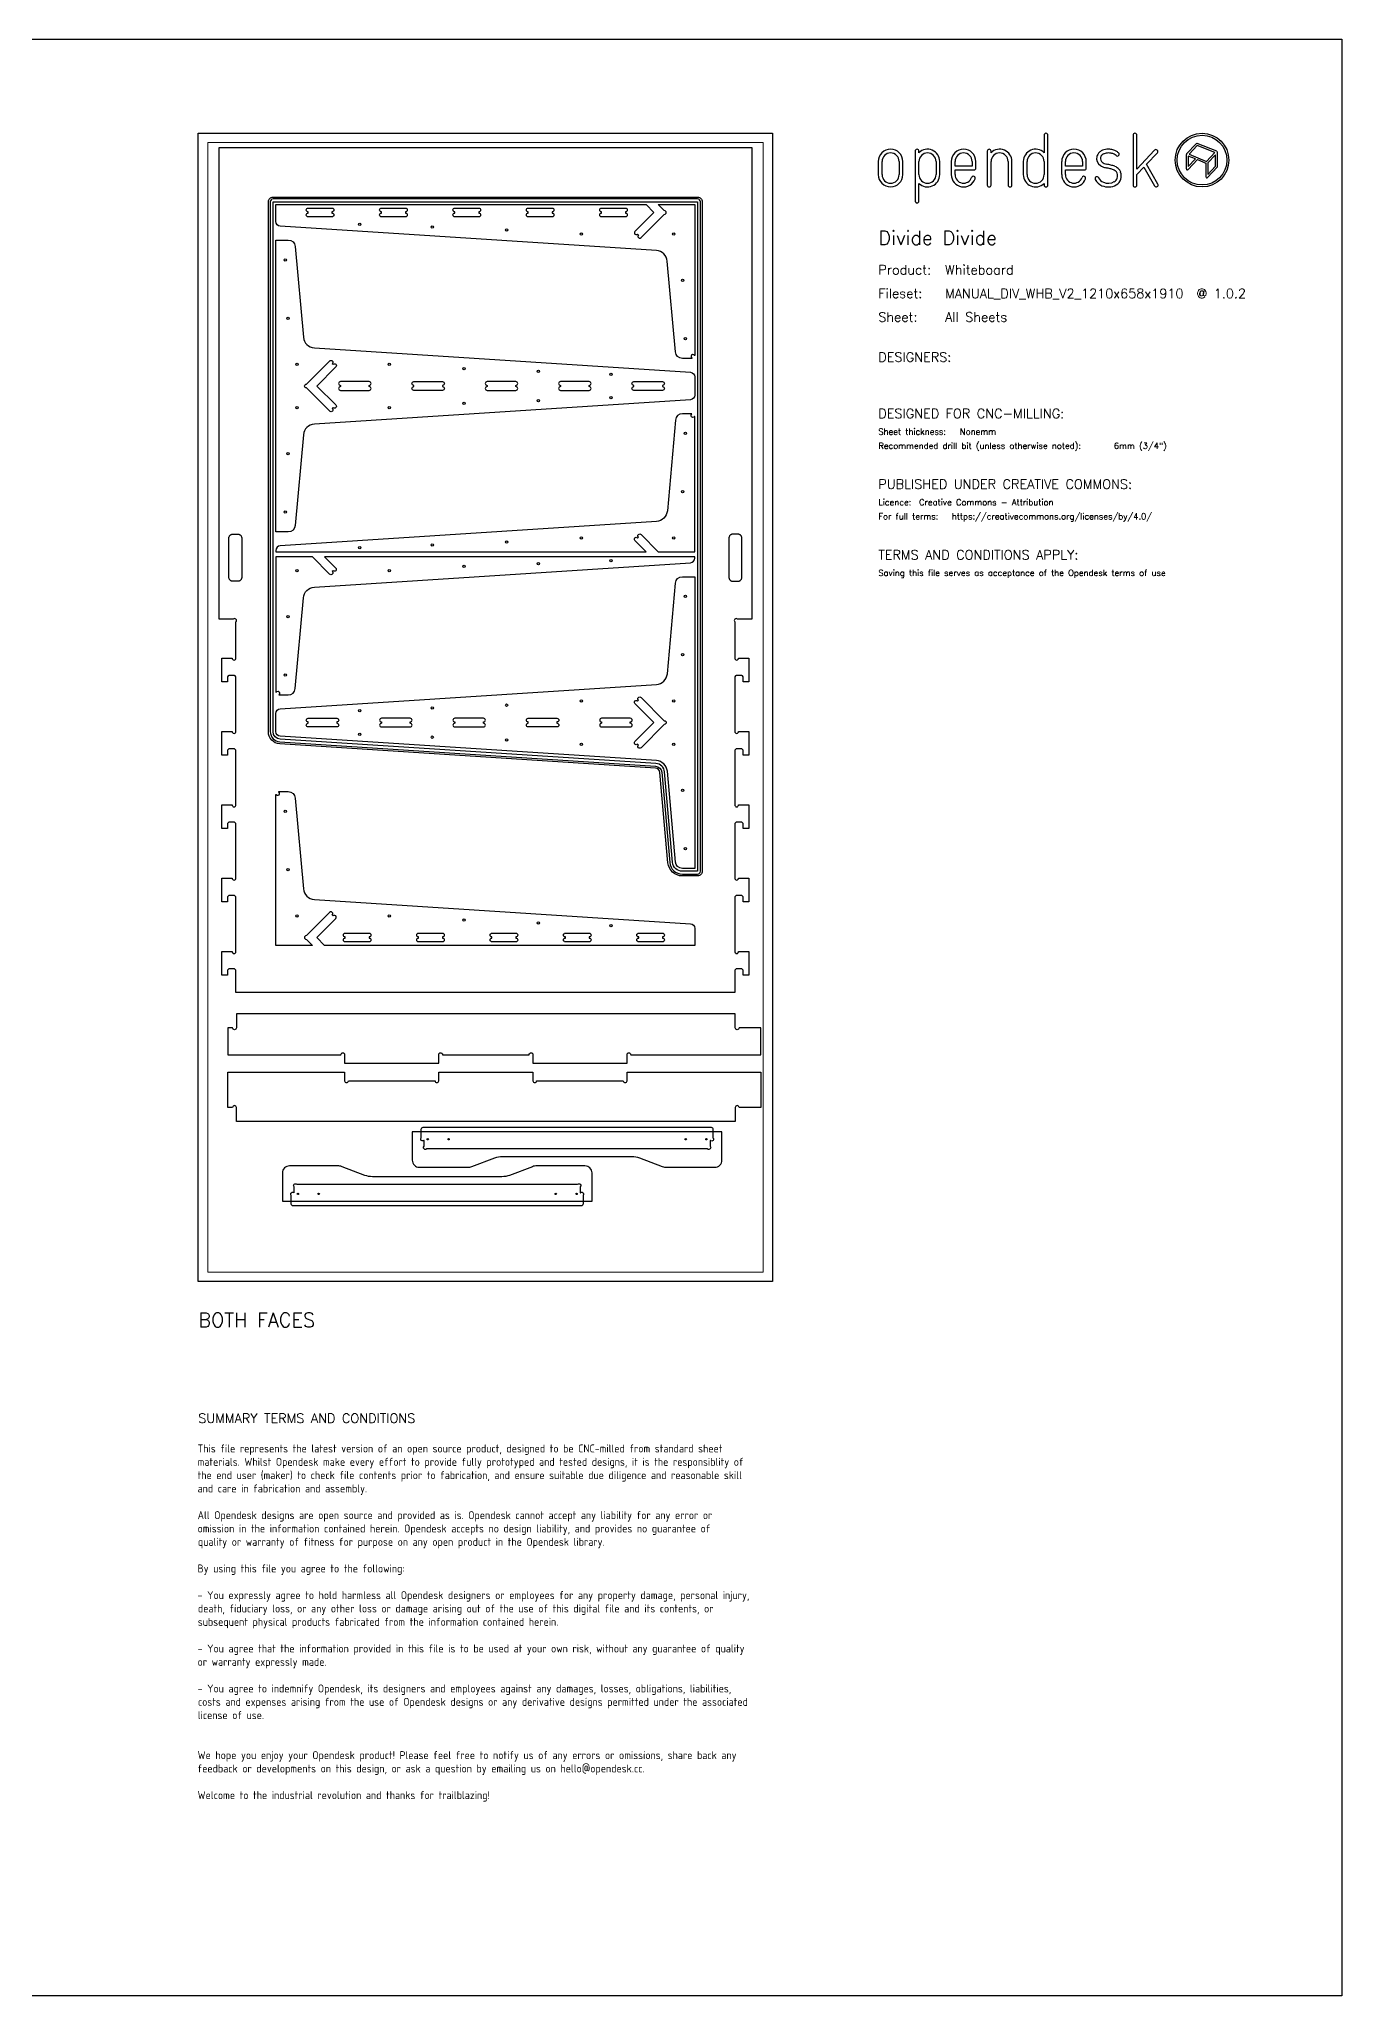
# Model space of a CAD drawing. Header units: millimetres. Extents: x -300 to 5880, y -300 to 4158.
# Drawn here: x 3112 to 5880, y 0 to 4158 of the extents above; entities that cross this region are included whole.
import ezdxf
from ezdxf.enums import TextEntityAlignment as Align

# ---------------------------------------------------------------- set-up
doc = ezdxf.new("R2010")
doc.units = ezdxf.units.MM
doc.layers.add('00-NOPRINT_TEXT', color=7, linetype='Continuous', lineweight=25)
doc.layers.add('00_NOPRINT_TOLERANCE', color=7, linetype='Continuous', lineweight=5)
for name, color, linetype, lineweight, true_color in [('BOARD_$TH-NOMINAL', 3, 'Continuous', 30, 0x00ff00), ('TOP-CUT-INSIDE_18.000MM', 1, 'Continuous', 25, 0xff1c00), ('TOP-CUT-OUTSIDE_18.000MM', 220, 'Continuous', 25, 0xff00d1), ('TOP-HOLE-3.000MM-DIAM_18.000MM', 3, 'Continuous', 25, 0x00ff0c), ('TOP-HOLE-5.000MM-DIAM_14.000MM', 220, 'Continuous', 25, 0xff00c7), ('TOP-POCKET-INSIDE_14.000MM', 190, 'Continuous', 25, 0x9300ff), ('TOP-POCKET-INSIDE_6.000MM', 6, 'Continuous', 25, 0xff00e0), ('TOP-POCKET-INSIDE_9.000MM', 60, 'Continuous', 25, 0xb0ff00), ('TOP-POCKET-OUTSIDE_9.000MM', 40, 'Continuous', 25, 0xffaa00)]:
    doc.layers.add(name, color=color, linetype=linetype, lineweight=lineweight, true_color=true_color)
doc.styles.add('OD-ISOCP-17_221', font='isocp.shx')
doc.styles.add('OD-ISOCP-17_222', font='isocp.shx')
doc.styles.add('OD-ISOCP-17_223', font='isocp.shx')
doc.styles.add('OD-ISOCP-17_224', font='isocp.shx')
doc.styles.add('OD-ISOCP-17_225', font='isocp.shx')
doc.styles.add('OD-ISOCP-17_226', font='isocp.shx')
doc.styles.add('OD-ISOCP-17_227', font='isocp.shx')
doc.styles.add('OD-ISOCP-17_228', font='isocp.shx')
doc.styles.add('OD-ISOCP-17_229', font='isocp.shx')
doc.styles.add('OD-ISOCP-17_230', font='isocp.shx')
doc.styles.add('OD-ISOCP-17_231', font='isocp.shx')
doc.styles.add('OD-ISOCP-17_232', font='isocp.shx')
doc.styles.add('OD-ISOCP-17_233', font='isocp.shx')
doc.styles.add('OD-ISOCP-17_234', font='isocp.shx')
doc.styles.add('OD-ISOCP-17_235', font='isocp.shx')
doc.styles.add('OD-ISOCP-17_236', font='isocp.shx')
doc.styles.add('OD-ISOCP-17_237', font='isocp.shx')
doc.styles.add('OD-ISOCP-17_238', font='isocp.shx')
doc.styles.add('OD-ISOCP-17_239', font='isocp.shx')
doc.styles.add('OD-SIMPLEX-13_86', font='simplex.shx')
doc.styles.add('OD-SIMPLEX-20_82', font='simplex.shx')
doc.styles.add('OD-SIMPLEX-20_86', font='simplex.shx')
doc.styles.add('OD-SIMPLEX-30_83', font='simplex.shx')
doc.styles.add('OD-SIMPLEX-30_87', font='simplex.shx')

# ---------------------------------------------------------------- blocks, each defined once
blk = doc.blocks.new('Borders Opendesk_7')
at = {"layer": '00-NOPRINT_TEXT'}
for p, q in [((0, 4158), (5880, 4158)), ((5880, 4158), (5880, 0)), ((5247.4, 3954), (5247.4, 3916.7)), ((5255.3, 3848), (5255.3, 3954)), ((5436.4, 3954), (5436.4, 3848)), ((5444.4, 3881.9), (5444.4, 3954)), ((4973.4, 3920.1), (4973.4, 3814.1)), ((4981.3, 3916.7), (4981.3, 3920.1)), ((5126.6, 3920.1), (5126.6, 3848)), ((5134.5, 3916.7), (5134.5, 3920.1)), ((5482.1, 3922), (5444.4, 3881.9)), ((5464.8, 3892.1), (5487.9, 3916.6)), ((5549.5, 3912.6), (5549.5, 3882.2)), ((5570.5, 3935.8), (5550.1, 3914)), ((5553.7, 3909.6), (5553.7, 3887.4)), ((5568.8, 3903.5), (5553.7, 3909.6)), ((5572.6, 3931.9), (5555.2, 3913.4)), ((5555.2, 3913.4), (5592.6, 3898.3)), ((5610, 3916.9), (5572.6, 3931.9)), ((5614.4, 3919.6), (5572.8, 3936.3)), ((5592.6, 3898.3), (5610, 3916.9)), ((5611.5, 3912.4), (5595.2, 3895.1)), ((5611.5, 3888.1), (5611.5, 3912.4)), ((5615.7, 3887.3), (5615.7, 3917.6)), ((4895, 3898), (4895, 3870.1)), ((4902.9, 3870.1), (4902.9, 3898)), ((4939.3, 3898), (4939.3, 3870.1)), ((4947.3, 3870.1), (4947.3, 3898)), ((4981.3, 3870.1), (4981.3, 3898)), ((5017.7, 3898), (5017.7, 3870.1)), ((5025.6, 3870.1), (5025.6, 3898)), ((5050, 3898), (5050, 3870.1)), ((5058, 3888.1), (5058, 3898)), ((5094.4, 3888.1), (5058, 3888.1)), ((5058, 3870.1), (5058, 3880.1)), ((5058, 3880.1), (5098.3, 3880.1)), ((5094.4, 3898), (5094.4, 3888.1)), ((5102.3, 3884.1), (5102.3, 3898)), ((5134.5, 3848), (5134.5, 3898)), ((5170.9, 3898), (5170.9, 3848)), ((5178.9, 3848), (5178.9, 3898)), ((5203, 3898), (5203, 3870.1)), ((5211, 3870.1), (5211, 3898)), ((5247.4, 3898), (5247.4, 3870.1)), ((5284.6, 3898), (5284.6, 3870.1)), ((5292.6, 3888.1), (5292.6, 3898)), ((5329, 3888.1), (5292.6, 3888.1)), ((5292.6, 3870.1), (5292.6, 3880.1)), ((5292.6, 3880.1), (5332.9, 3880.1)), ((5329, 3898), (5329, 3888.1)), ((5336.9, 3884.1), (5336.9, 3898)), ((5444.4, 3870.4), (5459.1, 3886)), ((5444.4, 3848), (5444.4, 3870.4)), ((5459.1, 3886), (5482.1, 3846)), ((5489, 3850), (5464.8, 3892.1)), ((5553.1, 3880.8), (5572.9, 3901.9)), ((5553.7, 3887.4), (5568.8, 3903.5)), ((5572.9, 3901.9), (5591.1, 3894.5)), ((5591.1, 3894.5), (5591.1, 3865.5)), ((5594.7, 3864.1), (5615.1, 3885.8)), ((5595.2, 3895.1), (5595.2, 3870.7)), ((5595.2, 3870.7), (5611.5, 3888.1)), ((4981.3, 3814.1), (4981.3, 3851.4)), ((5247.4, 3851.4), (5247.4, 3848)), ((5880, 0), (0, 0))]:
    blk.add_line(p, q, dxfattribs=at)
for radius in [57, 52.9]:
    blk.add_circle((5582.9, 3901), radius, dxfattribs=at)
for centre, radius, start, end in [((5251.3, 3954), 3.97, 0, 180), ((5440.4, 3954), 3.97, 0, 180), ((4921.1, 3898), 26.1, 0, 180), ((4921.1, 3898), 18.2, 0, 180), ((4977.3, 3920.1), 3.97, 0, 180), ((4999.5, 3898), 26.1, 0, 134.1316), ((4999.5, 3898), 18.2, 0, 180), ((5076.2, 3898), 26.1, 0, 180), ((5076.2, 3898), 18.2, 0, 180), ((5130.6, 3920.1), 3.97, 0, 180), ((5152.7, 3898), 26.1, 0, 134.1316), ((5152.7, 3898), 18.2, 0, 180), ((5229.2, 3898), 26.1, 45.8684, 180), ((5229.2, 3898), 18.2, 0, 180), ((5310.8, 3898), 26.1, 0, 180), ((5310.8, 3898), 18.2, 0, 180), ((5377.2, 3904.5), 18.3, 167.0964, 235.8453), ((5375.9, 3904.8), 16.9, 150.5139, 167.0489), ((5377.5, 3903.4), 19, 138.9882, 149.267), ((5377.5, 3903.4), 19, 127.9168, 138.9882), ((5380.5, 3899.5), 24, 111.7012, 127.9168), ((5375.9, 3904.8), 8.99, 151.0519, 168.0238), ((5377.5, 3903.4), 11.1, 138.9882, 148.8091), ((5377.5, 3903.4), 11.1, 127.9168, 138.9882), ((5380.5, 3899.5), 16, 111.7012, 127.9168), ((5383.5, 3891.9), 32.1, 90, 111.7012), ((5383.5, 3891.9), 24.2, 90, 111.7012), ((5383.5, 3878.8), 45.3, 80.7104, 90), ((5383.5, 3878.8), 37.3, 80.7104, 90), ((5385.9, 3893.2), 22.7, 71.5035, 80.7104), ((5385.9, 3893.2), 30.7, 71.5035, 80.7104), ((5387.1, 3896.7), 19, 61.0356, 71.5035), ((5387.1, 3896.7), 26.9, 61.0356, 71.5035), ((5387.1, 3896.7), 19, 46.7983, 61.0356), ((5387.1, 3896.7), 26.9, 46.7983, 61.0356), ((5402.8, 3913.5), 3.97, 226.7983, 46.7983), ((5485, 3919.3), 3.97, 316.7135, 136.7135), ((5551.6, 3912.6), 2.06, 136.7696, 180), ((5572, 3934.4), 2.06, 68.0714, 136.7696), ((5613.6, 3917.6), 2.06, 0, 68.0714), ((4921.1, 3870.1), 26.1, 180, 0), ((4921.1, 3870.1), 18.2, 180, 0), ((4999.5, 3870.1), 18.2, 180, 0), ((4999.5, 3870.1), 26.1, 225.8684, 0), ((5076.2, 3870.1), 26.1, 180, 340.0258), ((5076.2, 3870.1), 18.2, 180, 340.0258), ((5098.3, 3884.1), 3.97, 270, 0), ((5229.2, 3870.1), 26.1, 180, 314.1316), ((5229.2, 3870.1), 18.2, 180, 0), ((5310.8, 3870.1), 26.1, 180, 340.0258), ((5310.8, 3870.1), 18.2, 180, 340.0258), ((5332.9, 3884.1), 3.97, 270, 0), ((5377.2, 3904.5), 10.3, 167.9603, 235.8613), ((5382, 3911.6), 26.9, 235.8511, 248.0912), ((5382, 3911.6), 18.9, 235.8511, 248.0912), ((5388.7, 3928.4), 44.9, 248.0912, 257.5385), ((5388.7, 3928.4), 37, 248.0912, 257.5385), ((5300, 3526.6), 366.5, 76.1947, 77.5385), ((5300, 3526.6), 374.5, 76.1947, 77.5385), ((5372.7, 3822.5), 61.9, 69.1442, 76.1947), ((5372.7, 3822.5), 69.8, 69.1442, 76.1947), ((5389.5, 3866.6), 14.6, 38.9291, 69.1442), ((5389.5, 3866.6), 22.5, 38.9291, 69.1442), ((5393.9, 3870.2), 8.99, 17.5834, 38.9291), ((5385.6, 3867.6), 17.6, 343.8033, 17.5834), ((5393.9, 3870.2), 16.9, 17.5834, 38.9291), ((5385.6, 3867.6), 25.5, 343.8033, 17.5834), ((5551.6, 3882.2), 2.06, 180, 316.7696), ((5613.6, 3887.3), 2.06, 316.7696, 0), ((5097, 3862.6), 3.97, 340.0258, 160.0258), ((5130.6, 3848), 3.97, 180, 0), ((5174.9, 3848), 3.97, 180, 0), ((5251.3, 3848), 3.97, 180, 0), ((5331.6, 3862.6), 3.97, 340.0258, 160.0258), ((5359.7, 3861.7), 3.97, 24.786, 204.786), ((5380.2, 3871.2), 26.6, 204.786, 247.9544), ((5380.2, 3871.2), 18.7, 204.786, 247.9544), ((5383.5, 3879.3), 35.4, 247.9544, 298.2026), ((5383.5, 3879.3), 27.4, 247.9544, 298.2026), ((5390.6, 3866.1), 12.5, 298.2026, 343.8033), ((5390.6, 3866.1), 20.4, 298.2026, 343.8033), ((5440.4, 3848), 3.97, 180, 0), ((5485.5, 3848), 3.97, 209.8417, 29.8417), ((5593.2, 3865.5), 2.06, 180, 316.7696), ((4977.3, 3814.1), 3.97, 180, 0)]:
    blk.add_arc(centre, radius, start, end, dxfattribs=at)
at = {"layer": '00_NOPRINT_TOLERANCE'}
for p, q in [((3450, 3958), (4670, 3958)), ((3450, 1518), (3450, 3958)), ((4670, 3958), (4670, 1518)), ((3470, 3938), (4650, 3938)), ((3470, 1538), (3470, 3938)), ((4650, 3938), (4650, 1538)), ((4670, 1518), (3450, 1518)), ((4650, 1538), (3470, 1538))]:
    blk.add_line(p, q, dxfattribs=at)
at = {"layer": 'BOARD_$TH-NOMINAL'}
for p, q in [((3450, 3958), (4670, 3958)), ((3450, 1518), (3450, 3958)), ((4670, 3958), (4670, 1518)), ((4670, 1518), (3450, 1518))]:
    blk.add_line(p, q, dxfattribs=at)
at = {"layer": '00-NOPRINT_TEXT'}
for s, height, style, p in [('Divide Divide', 30, 'OD-SIMPLEX-30_83', (4895, 3720.9)), ('Product:', 20, 'OD-SIMPLEX-20_82', (4895, 3657.9)), ('Whiteboard', 20, 'OD-SIMPLEX-20_82', (5036.9, 3657.9)), ('Fileset:', 20, 'OD-SIMPLEX-20_82', (4895, 3607.7)), ('MANUAL_DIV_WHB_V2_1210x658x1910  @ 1.0.2', 20, 'OD-SIMPLEX-20_82', (5036.9, 3607.6)), ('Sheet:', 20, 'OD-SIMPLEX-20_82', (4895, 3557.4)), ('All Sheets', 20, 'OD-SIMPLEX-20_82', (5036.9, 3557.5)), ('DESIGNERS:', 20, 'OD-SIMPLEX-20_82', (4895, 3472.4)), ('DESIGNED FOR CNC-MILLING:', 20, 'OD-SIMPLEX-20_82', (4895, 3352.4)), ('Sheet thickness:', 13, 'OD-SIMPLEX-13_86', (4895, 3317.4)), ('Nonemm', 13, 'OD-SIMPLEX-13_86', (5068.3, 3317.4)), ('Recommended drill bit (unless otherwise noted):', 13, 'OD-SIMPLEX-13_86', (4895, 3287.4)), ('6mm (3/4")', 13, 'OD-SIMPLEX-13_86', (5395.5, 3287.4)), ('PUBLISHED UNDER CREATIVE COMMONS:', 20, 'OD-SIMPLEX-20_82', (4895, 3202.4)), ('Licence:', 13, 'OD-SIMPLEX-13_86', (4895, 3167.4)), ('Creative Commons - Attribution', 13, 'OD-SIMPLEX-13_86', (4981.5, 3167.4)), ('For full terms:', 13, 'OD-SIMPLEX-13_86', (4895, 3137.4)), ('https://creativecommons.org/licenses/by/4.0/', 13, 'OD-SIMPLEX-13_86', (5051.1, 3137.4)), ('TERMS AND CONDITIONS APPLY:', 20, 'OD-SIMPLEX-20_82', (4895, 3052.3)), ('Saving this file serves as acceptance of the Opendesk terms of use ', 13, 'OD-SIMPLEX-13_86', (4895, 3017.3))]:
    blk.add_text(s, height=height, dxfattribs=dict(at, style=style)).set_placement(p)
at = {"layer": '00-NOPRINT_TEXT', "color": 7}
for s, height, style, p in [('BOTH FACES', 30, 'OD-SIMPLEX-30_87', (3450, 1451.3)), ('SUMMARY TERMS AND CONDITIONS', 20, 'OD-SIMPLEX-20_86', (3450, 1237.4))]:
    blk.add_text(s, height=height, dxfattribs=dict(at, style=style)).set_placement(p, align=Align.TOP_LEFT)
for s, style, p in [('This file represents the latest version of an open source product, designed to be CNC-milled from standard sheet', 'OD-ISOCP-17_221', (3448.5, 1154.7)), ('materials. Whilst Opendesk make every effort to provide fully prototyped and tested designs, it is the responsiblity of', 'OD-ISOCP-17_222', (3448.5, 1126.3)), ('the end user (maker) to check file contents prior to fabrication, and ensure suitable due diligence and reasonable skill', 'OD-ISOCP-17_223', (3448.5, 1098)), ('and care in fabrication and assembly.', 'OD-ISOCP-17_224', (3448.5, 1069.7)), ('All Opendesk designs are open source and provided as is. Opendesk cannot accept any liability for any error or', 'OD-ISOCP-17_225', (3448.5, 1013)), ('omission in the information contained herein. Opendesk accepts no design liability, and provides no guarantee of', 'OD-ISOCP-17_226', (3448.5, 984.7)), ('quality or warranty of fitness for purpose on any open product in the Opendesk library.', 'OD-ISOCP-17_227', (3449.1, 956.3)), ('By using this file you agree to the following:', 'OD-ISOCP-17_228', (3448.5, 899.7)), ('- You expressly agree to hold harmless all Opendesk designers or employees for any property damage, personal injury,', 'OD-ISOCP-17_229', (3448.5, 843)), ('death, fiduciary loss, or any other loss or damage arising out of the use of this digital file and its contents, or', 'OD-ISOCP-17_230', (3449.1, 814.7)), ('subsequent physical products fabricated from the information contained herein.', 'OD-ISOCP-17_231', (3449, 786.3)), ('- You agree that the information provided in this file is to be used at your own risk, without any guarantee of quality', 'OD-ISOCP-17_232', (3448.5, 729.7)), ('or warranty expressly made.', 'OD-ISOCP-17_233', (3448.5, 701.3)), ('- You agree to indemnify Opendesk, its designers and employees against any damages, losses, obligations, liabilities,', 'OD-ISOCP-17_234', (3448.5, 644.7)), ('costs and expenses arising from the use of Opendesk designs or any derivative designs permitted under the associated', 'OD-ISOCP-17_235', (3449.1, 616.3)), ('license of use.', 'OD-ISOCP-17_236', (3448.8, 588)), ('We hope you enjoy your Opendesk product! Please feel free to notify us of any errors or omissions, share back any', 'OD-ISOCP-17_237', (3448.5, 503)), ('feedback or developments on this design, or ask a question by emailing us on hello@opendesk.cc.', 'OD-ISOCP-17_238', (3448.5, 474.7)), ('Welcome to the industrial revolution and thanks for trailblazing!', 'OD-ISOCP-17_239', (3448.5, 418))]:
    blk.add_text(s, height=17, dxfattribs=dict(at, style=style)).set_placement(p)

msp = doc.modelspace()

# ---------------------------------------------------------------- linework, layer by layer
at = {"layer": 'TOP-CUT-INSIDE_18.000MM'}
for points in [[(4517, 2389.7), (4517, 3812.4, 0.414214), (4511, 3818.4), (3608.9, 3818.4, 0.414217), (3602.9, 3812.4), (3602.9, 2686.4, 0.395438), (3623.5, 2664.5), (4421.7, 2612.9, -0.370027), (4434.8, 2600.2), (4451.8, 2408.3, 0.388479), (4478.7, 2383.7), (4511, 2383.7, 0.414217)], [(3734.1, 3780.4), (3683.5, 3780.4, -1), (3683.5, 3788.4), (3683.5, 3791, -1), (3683.5, 3799), (3734.1, 3799, -1), (3734.1, 3791), (3734.1, 3788.4, -1)], [(3839.4, 3788.4), (3839.4, 3791, -1), (3839.4, 3799), (3890, 3799, -1), (3890, 3791), (3890, 3788.4, -1), (3890, 3780.4), (3839.4, 3780.4, -1)], [(3995.2, 3788.4), (3995.2, 3791, -1), (3995.2, 3799), (4045.8, 3799, -1), (4045.8, 3791), (4045.8, 3788.4, -1), (4045.8, 3780.4), (3995.2, 3780.4, -1)], [(4151.1, 3799), (4201.7, 3799, -1), (4201.7, 3791), (4201.7, 3788.4, -1), (4201.7, 3780.4), (4151.1, 3780.4, -1), (4151.1, 3788.4), (4151.1, 3791, -1)], [(4307, 3780.4, -1), (4307, 3788.4), (4307, 3791, -1), (4307, 3799), (4357.6, 3799, -1), (4357.6, 3791), (4357.6, 3788.4, -1), (4357.6, 3780.4)], [(3729.2, 3367.5), (3679.8, 3416.9, -1), (3679.8, 3424.9), (3729.2, 3474.3, -1), (3734.8, 3468.7), (3736.5, 3467, -1), (3742.2, 3461.3), (3701.8, 3420.9), (3742.2, 3380.6, -1), (3736.5, 3374.9), (3734.8, 3373.2, -1)], [(3514.7, 3016), (3514.7, 3096, -0.037397), (3514.8, 3097.9, -0.039321), (3515.2, 3099.7, -0.042606), (3516, 3101.5, -0.049466), (3517, 3103.1, -0.049833), (3518.2, 3104.3, -0.05941), (3519.7, 3105.3, -0.055379), (3521.1, 3105.8, -0.059631), (3522.7, 3106), (3534.7, 3106, -0.059631), (3536.2, 3105.8, -0.055379), (3537.6, 3105.3, -0.05941), (3539.1, 3104.3, -0.049833), (3540.3, 3103.1, -0.049466), (3541.4, 3101.5, -0.042606), (3542.1, 3099.7, -0.039321), (3542.5, 3097.9, -0.037397), (3542.7, 3096), (3542.7, 3016, -0.037397), (3542.5, 3014.1, -0.039321), (3542.1, 3012.3, -0.042606), (3541.4, 3010.5, -0.049466), (3540.3, 3008.9, -0.049833), (3539.1, 3007.7, -0.05941), (3537.6, 3006.7, -0.055379), (3536.2, 3006.2, -0.059631), (3534.7, 3006), (3522.7, 3006, -0.059631), (3521.1, 3006.2, -0.055379), (3519.7, 3006.7, -0.05941), (3518.2, 3007.7, -0.049833), (3517, 3008.9, -0.049466), (3516, 3010.5, -0.042606), (3515.2, 3012.3, -0.039321), (3514.8, 3014.1, -0.037397)], [(4577.3, 3096), (4577.3, 3016, 0.037397), (4577.5, 3014.1, 0.039321), (4577.9, 3012.3, 0.042606), (4578.6, 3010.5, 0.049466), (4579.7, 3008.9, 0.049833), (4580.9, 3007.7, 0.05941), (4582.4, 3006.7, 0.055379), (4583.8, 3006.2, 0.059631), (4585.3, 3006), (4597.3, 3006, 0.059631), (4598.9, 3006.2, 0.055379), (4600.3, 3006.7, 0.05941), (4601.8, 3007.7, 0.049833), (4603, 3008.9, 0.049466), (4604, 3010.5, 0.042606), (4604.8, 3012.3, 0.039321), (4605.2, 3014.1, 0.037397), (4605.3, 3016), (4605.3, 3096, 0.037397), (4605.2, 3097.9, 0.039321), (4604.8, 3099.7, 0.042606), (4604, 3101.5, 0.049466), (4603, 3103.1, 0.049833), (4601.8, 3104.3, 0.05941), (4600.3, 3105.3, 0.055379), (4598.9, 3105.8, 0.059631), (4597.3, 3106), (4585.3, 3106, 0.059631), (4583.8, 3105.8, 0.055379), (4582.4, 3105.3, 0.05941), (4580.9, 3104.3, 0.049833), (4579.7, 3103.1, 0.049466), (4578.6, 3101.5, 0.042606), (4577.9, 3099.7, 0.039321), (4577.5, 3097.9, 0.037397)], [(4390.8, 2759.1), (4440.2, 2709.7, -1), (4440.2, 2701.7), (4390.8, 2652.3, -1), (4385.2, 2658), (4383.5, 2659.7, -1), (4377.8, 2665.3), (4418.2, 2705.7), (4377.8, 2746.1, -1), (4383.5, 2751.7), (4385.2, 2753.4, -1)], [(3812.9, 2247.7, -1), (3812.9, 2239.7), (3762.3, 2239.7, -1), (3762.3, 2247.7), (3762.3, 2250.3, -1), (3762.3, 2258.3), (3812.9, 2258.3, -1), (3812.9, 2250.3)], [(3968.8, 2239.7), (3918.2, 2239.7, -1), (3918.2, 2247.7), (3918.2, 2250.3, -1), (3918.2, 2258.3), (3968.8, 2258.3, -1), (3968.8, 2250.3), (3968.8, 2247.7, -1)], [(4074.1, 2258.3), (4124.7, 2258.3, -1), (4124.7, 2250.3), (4124.7, 2247.7, -1), (4124.7, 2239.7), (4074.1, 2239.7, -1), (4074.1, 2247.7), (4074.1, 2250.3, -1)], [(4280.6, 2239.7), (4230, 2239.7, -1), (4230, 2247.7), (4230, 2250.3, -1), (4230, 2258.3), (4280.6, 2258.3, -1), (4280.6, 2250.3), (4280.6, 2247.7, -1)], [(4436.4, 2247.7, -1), (4436.4, 2239.7), (4385.8, 2239.7, -1), (4385.8, 2247.7), (4385.8, 2250.3, -1), (4385.8, 2258.3), (4436.4, 2258.3, -1), (4436.4, 2250.3)]]:
    msp.add_lwpolyline(points, format="xyb", close=True, dxfattribs=at)
at = {"layer": 'TOP-CUT-OUTSIDE_18.000MM'}
for points in [[(4590, 2919.8), (4590, 2842.5, 1), (4598, 2842.5), (4620, 2842.5), (4620, 2792.5), (4608, 2792.5), (4608, 2801.5, 0.414214), (4603.5, 2806), (4594.5, 2806, 0.414214), (4590, 2801.5), (4590, 2686.6, 1), (4598, 2686.6), (4620, 2686.6), (4620, 2636.6), (4608, 2636.6), (4608, 2645.6, 0.414214), (4603.5, 2650.1), (4594.5, 2650.1, 0.414214), (4590, 2645.6), (4590, 2530.7, 1), (4598, 2530.7), (4620, 2530.7), (4620, 2480.7), (4608, 2480.7), (4608, 2489.7, 0.414214), (4603.5, 2494.2), (4594.5, 2494.2, 0.414214), (4590, 2489.7), (4590, 2374.9, 1), (4598, 2374.9), (4620, 2374.9), (4620, 2324.9), (4608, 2324.9), (4608, 2333.9, 0.414214), (4603.5, 2338.4), (4594.5, 2338.4, 0.414214), (4590, 2333.9), (4590, 2219, 1), (4598, 2219), (4620, 2219), (4620, 2169), (4608, 2169), (4608, 2178, 0.414214), (4603.5, 2182.5), (4594.5, 2182.5, 0.414214), (4590, 2178), (4590, 2132), (3530, 2132), (3530, 2178, 0.414214), (3525.5, 2182.5), (3516.5, 2182.5, 0.414214), (3512, 2178), (3512, 2169), (3500, 2169), (3500, 2219), (3522, 2219, 1), (3530, 2219), (3530, 2333.9, 0.414214), (3525.5, 2338.4), (3516.5, 2338.4, 0.414214), (3512, 2333.9), (3512, 2324.9), (3500, 2324.9), (3500, 2374.9), (3522, 2374.9, 1), (3530, 2374.9), (3530, 2489.7, 0.414214), (3525.5, 2494.2), (3516.5, 2494.2, 0.414214), (3512, 2489.7), (3512, 2480.7), (3500, 2480.7), (3500, 2530.7), (3522, 2530.7, 1), (3530, 2530.7), (3530, 2645.6, 0.414214), (3525.5, 2650.1), (3516.5, 2650.1, 0.414214), (3512, 2645.6), (3512, 2636.6), (3500, 2636.6), (3500, 2686.6), (3522, 2686.6, 1), (3530, 2686.6), (3530, 2801.5, 0.414214), (3525.5, 2806), (3516.5, 2806, 0.414214), (3512, 2801.5), (3512, 2792.5), (3500, 2792.5), (3500, 2842.5), (3522, 2842.5, 1), (3530, 2842.5), (3530, 2919.8, 1), (3524.3, 2925.5), (3494, 2925.5), (3494, 3928), (4626, 3928), (4626, 2925.5), (4595.7, 2925.5, 1), (4590, 2919.8)], [(4390.8, 3736.3), (4440.2, 3785.7, 1), (4440.2, 3793.7), (4427.5, 3806.4), (4505, 3806.4), (4505, 3485.7), (4504.5, 3485.7, 1.256547), (4499, 3480.2), (4499, 3479.7), (4478.7, 3479.7, -0.388479), (4463.8, 3493.4), (4446.6, 3686.1, 0.370027), (4423.4, 3708.8), (3624.3, 3760.5, -0.395438), (3614.9, 3770.5), (3614.9, 3806.4), (4401.5, 3806.4), (4418.2, 3789.7), (4377.8, 3749.4, 1), (4383.5, 3743.7), (4385.2, 3742, 1), (4390.8, 3736.3)], [(3729.1, 2302.4), (3679.7, 2253, 1), (3679.7, 2245), (3692.4, 2232.3), (3614.9, 2232.3), (3614.9, 2553), (3615.4, 2553, 1.256547), (3620.9, 2558.5), (3620.9, 2559), (3641.2, 2559, -0.388479), (3656.1, 2545.3), (3673.3, 2352.6, 0.370027), (3696.6, 2329.9), (4495.6, 2278.3, -0.395438), (4505, 2268.3), (4505, 2232.3), (3718.4, 2232.3), (3701.7, 2249), (3742.1, 2289.4, 1), (3736.5, 2295), (3734.8, 2296.7, 1), (3729.1, 2302.4)]]:
    msp.add_lwpolyline(points, format="xyb", dxfattribs=at)
for points in [[(4505.1, 3401.7, -0.395438), (4495.7, 3391.7), (3696.6, 3340, 0.370027), (3673.3, 3317.3), (3656.2, 3124.6, -0.388479), (3641.3, 3110.9), (3615, 3110.9), (3615, 3730.9), (3641.3, 3730.9, -0.388479), (3656.2, 3717.3), (3673.3, 3524.5, 0.370027), (3696.6, 3501.8), (4495.7, 3450.2, -0.395438), (4505.1, 3440.2)], [(3614.9, 3071.4), (3614.9, 3068.8), (4401.5, 3068.8), (4377.8, 3092.5, -1), (4383.5, 3098.2), (4385.2, 3099.9, -1), (4390.8, 3105.5), (4427.5, 3068.8), (4505, 3068.8), (4505, 3356.1), (4504.5, 3356.1, -1.256547), (4499, 3361.6), (4499, 3362.1), (4478.7, 3362.1, 0.388479), (4463.8, 3348.5), (4446.7, 3155.7, -0.370027), (4423.4, 3133), (3624.3, 3081.4, 0.395438)], [(4505, 3055.2), (4505, 3057.8), (3718.4, 3057.8), (3742.1, 3034.1, -1), (3736.5, 3028.5), (3734.8, 3026.8, -1), (3729.1, 3021.1), (3692.4, 3057.8), (3614.9, 3057.8), (3614.9, 2770.5), (3615.4, 2770.5, -1.256547), (3620.9, 2765), (3620.9, 2764.5), (3641.2, 2764.5, 0.388479), (3656.1, 2778.2), (3673.3, 2970.9, -0.370027), (3696.6, 2993.6), (4495.6, 3045.3, 0.395438)], [(3614.9, 2725, -0.395438), (3624.3, 2734.9), (4423.4, 2786.6, 0.370027), (4446.7, 2809.3), (4463.8, 3002, -0.388479), (4478.7, 3015.7), (4505, 3015.7), (4505, 2395.7), (4478.7, 2395.7, -0.388479), (4463.8, 2409.4), (4446.7, 2602.1, 0.370027), (4423.4, 2624.8), (3624.3, 2676.5, -0.395438), (3614.9, 2686.4)], [(4369, 2000), (4645, 2000), (4645, 2057), (4599, 2057, -1), (4591, 2057), (4591, 2087), (3531, 2087), (3531, 2057, -1), (3523, 2057), (3513, 2057), (3513, 2000), (3753, 2000, -1), (3761, 2000), (3761, 1982), (3961, 1982), (3961, 2000, -1), (3969, 2000), (4153, 2000, -1), (4161, 2000), (4161, 1982), (4361, 1982), (4361, 2000, -1)], [(4599, 1887.7, 1), (4591, 1887.7), (4591, 1857.7), (3531, 1857.7), (3531, 1887.7, 1), (3523, 1887.7), (3513, 1887.7), (3513, 1962.7), (3761, 1962.7), (3761, 1944.7, 1), (3769, 1944.7), (3953, 1944.7, 1), (3961, 1944.7), (3961, 1962.7), (4161, 1962.7), (4161, 1944.7, 1), (4169, 1944.7), (4353, 1944.7, 1), (4361, 1944.7), (4361, 1962.7), (4645, 1962.7), (4645, 1887.7)], [(4445.5, 1760.7), (4547.7, 1760.7, 0.414214), (4562.7, 1775.7), (4562.7, 1835.7), (3904.7, 1835.7), (3904.7, 1775.7, 0.414214), (3919.7, 1760.7), (4022, 1760.7, 0.088447), (4031.6, 1762.4), (4080.2, 1780.9, -0.090287), (4096.1, 1783.7), (4371.3, 1783.7, -0.090287), (4387.3, 1780.9), (4435.9, 1762.4, 0.090287)], [(4169.4, 1763.7, 0.088447), (4159.9, 1762), (4111.3, 1743.6, -0.090287), (4095.3, 1740.7), (3820.1, 1740.7, -0.090287), (3804.1, 1743.6), (3755.5, 1762, 0.090287), (3746, 1763.7), (3643.7, 1763.7, 0.414214), (3628.7, 1748.7), (3628.7, 1688.7), (4286.7, 1688.7), (4286.7, 1748.7, 0.414214), (4271.7, 1763.7)]]:
    msp.add_lwpolyline(points, format="xyb", close=True, dxfattribs=at)
at = {"layer": 'TOP-HOLE-3.000MM-DIAM_18.000MM'}
for centre in [(3937.7, 1820.2), (3981.7, 1820.2), (4485.7, 1820.2), (4529.7, 1820.2), (3661.7, 1704.2), (3705.7, 1704.2), (4209.7, 1704.2), (4253.7, 1704.2)]:
    msp.add_circle(centre, 1.5, dxfattribs=at)
at = {"layer": 'TOP-HOLE-5.000MM-DIAM_14.000MM'}
for centre in [(3793.2, 3764.7), (3947.2, 3758.7), (4105.2, 3752.7), (4264.2, 3743.7), (4460.2, 3743.7), (3634.8, 3688.9), (4479.2, 3645.7), (3640.8, 3564.9), (4485.2, 3521.7), (3659.8, 3466.9), (3855.8, 3466.9), (4014.8, 3457.9), (4172.8, 3451.9), (4326.8, 3445.9), (3659.8, 3374.9), (3855.8, 3374.9), (4014.8, 3383.9), (4172.8, 3389.9), (4326.8, 3395.9), (4485.2, 3320.1), (3640.8, 3276.9), (4479.2, 3196.1), (3634.8, 3152.9), (3793.2, 3077.1), (3947.2, 3083.1), (4105.2, 3089.1), (4264.2, 3098.1), (4460.2, 3098.1), (4014.7, 3037.5), (4172.7, 3043.5), (4326.7, 3049.5), (3659.7, 3028.5), (3855.7, 3028.5), (4485.2, 2973.7), (3640.7, 2930.5), (4479.2, 2849.7), (3634.7, 2806.5), (4105.2, 2742.7), (4264.2, 2751.7), (4460.2, 2751.7), (3793.2, 2730.7), (3947.2, 2736.7), (3793.2, 2680.7), (3947.2, 2674.7), (4105.2, 2668.7), (4264.2, 2659.7), (4460.2, 2659.7), (4479.2, 2561.7), (3634.7, 2517), (4485.2, 2437.7), (3640.7, 2393), (3659.7, 2295), (3855.7, 2295), (4014.7, 2286), (4172.7, 2280), (4326.7, 2274)]:
    msp.add_circle(centre, 2.5, dxfattribs=at)
at = {"layer": 'TOP-POCKET-INSIDE_14.000MM'}
for points in [[(3813, 3422.2, 1), (3813, 3430.2), (3752, 3430.2, 1), (3752, 3422.2), (3752, 3419.6, 1), (3752, 3411.6), (3813, 3411.6, 1), (3813, 3419.6)], [(3968.9, 3422.2), (3968.9, 3419.6, -1), (3968.9, 3411.6), (3907.9, 3411.6, -1), (3907.9, 3419.6), (3907.9, 3422.2, -1), (3907.9, 3430.2), (3968.9, 3430.2, -1)], [(4124.8, 3411.6, 1), (4124.8, 3419.6), (4124.8, 3422.2, 1), (4124.8, 3430.2), (4063.8, 3430.2, 1), (4063.8, 3422.2), (4063.8, 3419.6, 1), (4063.8, 3411.6)], [(4280.6, 3411.6, 1), (4280.6, 3419.6), (4280.6, 3422.2, 1), (4280.6, 3430.2), (4219.6, 3430.2, 1), (4219.6, 3422.2), (4219.6, 3419.6, 1), (4219.6, 3411.6)], [(4436.5, 3411.6), (4375.5, 3411.6, -1), (4375.5, 3419.6), (4375.5, 3422.2, -1), (4375.5, 3430.2), (4436.5, 3430.2, -1), (4436.5, 3422.2), (4436.5, 3419.6, -1)], [(3683.5, 2704.4), (3683.5, 2707, -1), (3683.5, 2715), (3744.5, 2715, -1), (3744.5, 2707), (3744.5, 2704.4, -1), (3744.5, 2696.4), (3683.5, 2696.4, -1)], [(3839.4, 2704.4, 1), (3839.4, 2696.4), (3900.4, 2696.4, 1), (3900.4, 2704.4), (3900.4, 2707, 1), (3900.4, 2715), (3839.4, 2715, 1), (3839.4, 2707)], [(3995.2, 2715, 1), (3995.2, 2707), (3995.2, 2704.4, 1), (3995.2, 2696.4), (4056.2, 2696.4, 1), (4056.2, 2704.4), (4056.2, 2707, 1), (4056.2, 2715)], [(4151.1, 2704.4), (4151.1, 2707, -1), (4151.1, 2715), (4212.1, 2715, -1), (4212.1, 2707), (4212.1, 2704.4, -1), (4212.1, 2696.4), (4151.1, 2696.4, -1)], [(4307, 2704.4, 1), (4307, 2696.4), (4368, 2696.4, 1), (4368, 2704.4), (4368, 2707, 1), (4368, 2715), (4307, 2715, 1), (4307, 2707)]]:
    msp.add_lwpolyline(points, format="xyb", close=True, dxfattribs=at)
at = {"layer": 'TOP-POCKET-INSIDE_6.000MM'}
for points in [[(3923.7, 1841.7, -0.414214), (3927.7, 1845.7), (4539.7, 1845.7, -0.414214), (4543.7, 1841.7), (4543.7, 1823.4, -1), (4538.1, 1817.7), (4537.7, 1817.7), (4537.7, 1805.4, -1), (4532.1, 1799.7), (3935.4, 1799.7, -1), (3929.7, 1805.4), (3929.7, 1817.7), (3929.4, 1817.7, -1), (3923.7, 1823.4)], [(4267.7, 1682.7, -0.414214), (4263.7, 1678.7), (3651.7, 1678.7, -0.414214), (3647.7, 1682.7), (3647.7, 1701.1, -1), (3653.4, 1706.7), (3653.7, 1706.7), (3653.7, 1719.1, -1), (3659.4, 1724.7), (4256, 1724.7, -1), (4261.7, 1719.1), (4261.7, 1706.7), (4262, 1706.7, -1), (4267.7, 1701.1)]]:
    msp.add_lwpolyline(points, format="xyb", close=True, dxfattribs=at)
at = {"layer": 'TOP-POCKET-INSIDE_9.000MM'}
msp.add_lwpolyline([(3598.9, 2686.4), (3598.9, 3812.4, -0.414217), (3608.9, 3822.4), (4511, 3822.4, -0.414214), (4521, 3812.4), (4521, 2389.7, -0.414217), (4511, 2379.7), (4478.7, 2379.7, -0.388479), (4447.9, 2408), (4430.8, 2599.8, 0.370027), (4421.5, 2608.9), (3623.2, 2660.5, -0.395438), (3598.9, 2686.4)], format="xyb", dxfattribs=at)
at = {"layer": 'TOP-POCKET-OUTSIDE_9.000MM'}
msp.add_lwpolyline([(3608.9, 2686.4), (3608.9, 3812.4), (4511, 3812.4), (4511, 3479.7), (4511, 2389.7), (4478.7, 2389.7, -0.388479), (4457.8, 2408.8), (4440.8, 2600.7, 0.370027), (4422.1, 2618.9), (3623.9, 2670.5, -0.395438), (3608.9, 2686.4)], format="xyb", dxfattribs=at)

# ---------------------------------------------------------------- block references
msp.add_blockref('Borders Opendesk_7', (0, 0))

doc.saveas('drawing.dxf')
